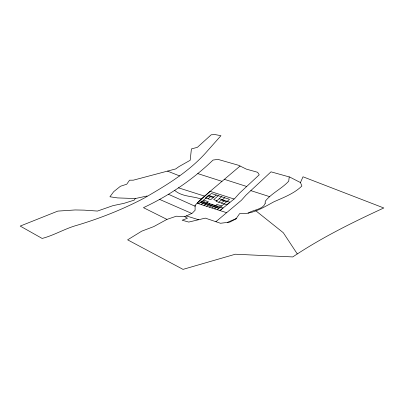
<?xml version="1.0" encoding="UTF-8"?>
<svg xmlns="http://www.w3.org/2000/svg" width="404" height="404" viewBox="0 0 404 404"><rect width="100%" height="100%" fill="white"/><g stroke="black" fill="none" stroke-linecap="round" stroke-linejoin="round"><path stroke-width="0.61" d="M198.652 203.732L201.727 201.106L223.059 207.939L219.983 210.565L234.891 198.349L239.426 193.248L259.232 174.811L257.641 172.291L246.46 169.165L240.082 166.039L201.081 199.026L195.107 205.348L195.102 206.272L168.458 194.263M195.107 205.348L195.092 210.257L192.203 213.236L184.754 216.645L176.321 216.216L166.943 219.397L153.717 226.614L141.759 231.154L127.614 239.84L183.032 269.372L235.37 254.217L292.759 256.934C321.468 237.719 352.475 222.392 383.8 207.979L303 176.785L300.475 182.568L301.894 185.992C294.218 193.546 283.653 197.46 273.897 201.793C263.246 207.575 252.298 214.554 239.648 213.6L235.981 218.902L229.755 222.134L220.488 223.266L205.318 218.13L188.749 222.069L182.179 220.225L187.431 218.256L184.754 216.645M289.224 176.927L288.729 181.179C281.851 188.678 271.887 193.031 265.529 200.899A10.837 5.499 2.1 0 0 265.282 203.126M265.282 203.126C263.014 209.742 253.202 209.6 248.091 213.191M135.295 198.546L134.209 200.142L123.907 203.363L112.963 205.646L97.46 211.07L84.259 210.136L75.164 209.959L57.812 211.105L20.2 226.083L42.157 238.441C54.237 235.269 65.049 228.543 77.033 225.27C100.136 218.332 122.675 209.418 144.036 198.192C165.928 185.542 188.062 172.311 205.257 153.379L220.948 135.699L215.332 134.628L211.221 134.779L197.384 147.329L191.41 148.914L190.183 160.282L178.906 166.645L175.72 168.923L133.32 180.179L129.553 180.194L126.755 184.199L120.427 186.274L113.736 191.637L109.918 196.778L117.569 197.915L135.295 198.546L147.112 195.991M235.981 218.902L236.209 218.574L227.306 222.437M215.882 221.71L241.451 200.238L246.051 195.066L271.008 171.836L289.809 177.088L300.475 182.568M201.318 204.586L204.394 201.96M208.08 198.813L211.156 196.187M203.985 205.444L208.373 201.697L203.56 200.157M216.191 195.026L210.752 199.667L205.414 197.955L208.489 195.334L213.822 197.041M218.317 195.708L213.706 199.647L216.908 200.667M206.651 206.298L209.727 203.672M209.317 207.151L212.393 204.525M221.518 196.728L216.084 201.374L226.75 204.788L229.826 202.162L219.155 198.748M211.984 208.004L215.059 205.378M218.751 202.227L221.826 199.601M214.761 206.262L216.908 204.429L221.72 205.969M224.72 197.758L221.826 200.227L226.639 201.768M214.65 208.858L217.726 206.232M221.417 203.081L224.493 200.455M217.317 209.711L229.533 199.298L211.378 193.486L200.667 202.631L218.822 208.444M186.375 215.903L198.551 219.741M178.417 187.809L204.53 196.112M224.366 179.336L246.692 186.481M197.798 173.609L221.983 181.351M250.818 190.627L269.549 196.627M234.088 199.021L210.146 191.36L197.102 203.237L226.386 212.615M208.479 195.955L213.292 197.495M201.419 201.99L219.574 207.802M201.081 199.026C192.36 195.965 182.118 196.859 174.664 190.395M167.559 171.134L179.593 175.917M159.575 199.394L191.759 213.438M240.082 166.039L238.491 165.261L217.948 159.383L213.029 160.065C192.688 179.623 168.998 195.703 143.445 207.661L166.943 219.397M255.843 210.792L283.3 232.729L297.258 253.889"/></g></svg>
